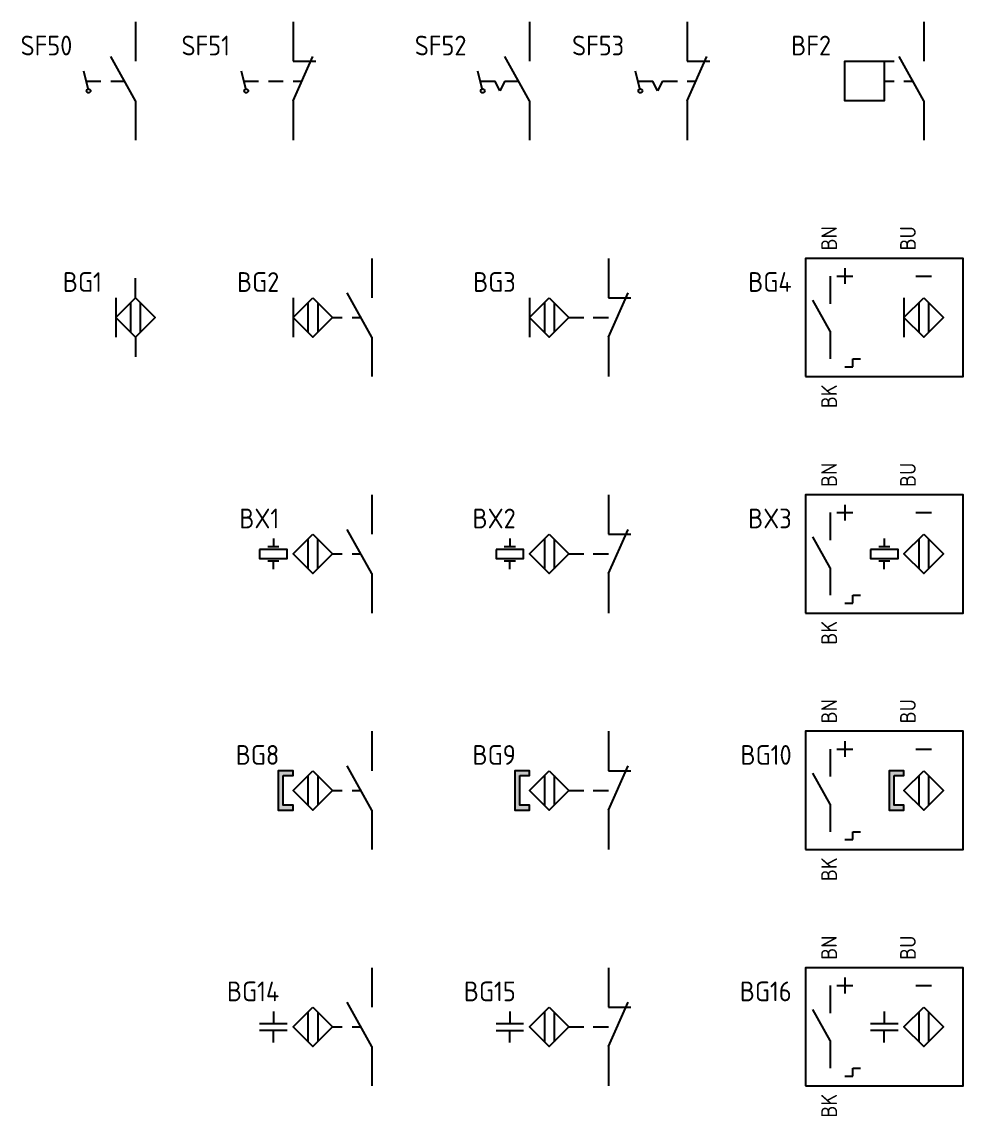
# Model space of a CAD drawing. Header units: millimetres. Extents: x 1746 to 2533, y 1027 to 2108.
# Drawn here: x 1755.6 to 1875, y 1148.7 to 1287.5 of the extents above; entities that cross this region are included whole.
import ezdxf
from ezdxf.enums import TextEntityAlignment as Align

# ---------------------------------------------------------------- set-up
doc = ezdxf.new("R2010")
doc.units = ezdxf.units.MM
for name, color, linetype in [('SYMS', 7, 'Continuous'), ('TAGS', 7, 'Continuous'), ('TERMS', 7, 'Continuous')]:
    doc.layers.add(name, color=color, linetype=linetype)
doc.styles.add('WD_IEC', font='isocp2.shx', dxfattribs={"width": 0.9, "height": 4})

# ---------------------------------------------------------------- blocks, each defined once
blk = doc.blocks.new('VPB11LS')
for p, q in [((0, 7.5), (0, 2.5)), ((0, -2.5), (-3.12, 3.12)), ((-6, -1.01), (-6.56, 1.25)), ((-6.25, 0), (-4.38, 0)), ((-3.12, 0), (-1.39, 0)), ((0, -2.5), (0, -7.5))]:
    blk.add_line(p, q)
blk.add_circle((-5.94, -1.25), 0.25)
at = {"style": 'WD_IEC'}
for tag, p in [('INST', (-8, 10.25)), ('LOC', (-8, 6.75)), ('TAG1', (-8, 3.25)), ('DESC1', (-8, -10.35)), ('DESC2', (-8, -13.85)), ('DESC3', (-8, -17.35))]:
    blk.add_attdef(tag, text='', height=2.5, dxfattribs=at).set_placement(p, align=Align.RIGHT)
blk.add_attdef('TERM01', text='', height=2, rotation=90, dxfattribs=at).set_placement((-1, 7.5), align=Align.RIGHT)
at = {"style": 'WD_IEC', "flags": 1}
for tag, p, height in [('X2TERM01', (0, 7.5), 0.32), ('CONTACT', (0.5, 4.5), 1), ('COMMON', (1.75, 3.25), 1), ('X1LINK', (0, 0), 0.32), ('ASSYCODE', (1, -4), 1), ('FAMILY', (1, -5.5), 1), ('CATDESC', (1, -7), 1), ('X8TERM02', (0, -7.5), 0.32)]:
    blk.add_attdef(tag, p, '', height=height, dxfattribs=at)
at = {"style": 'WD_IEC', "flags": 9}
for tag, p in [('MFG', (-8.5, -0.25)), ('CAT', (-8.5, -2.75))]:
    blk.add_attdef(tag, text='', height=1.5, dxfattribs=at).set_placement(p, align=Align.RIGHT)
at = {"style": 'WD_IEC'}
blk.add_attdef('TERM02', (-1, -7.5), '', height=2, rotation=90, dxfattribs=at)
at = {"lineweight": 15, "style": 'WD_IEC'}
for tag, p in [('XREF', (-8, -6.35)), ('WDTAGALT', (-8, -20.5))]:
    blk.add_attdef(tag, text='', height=2.5, dxfattribs=at).set_placement(p, align=Align.RIGHT)
blk = doc.blocks.new('VPB12LS')
for p, q in [((0, 7.5), (0, 2.5)), ((0, -2.5), (2.5, 3.12)), ((0, 2.5), (2.87, 2.5)), ((-6, -1.01), (-6.56, 1.25)), ((-6.25, 0), (-4.38, 0)), ((-3.12, 0), (-1.25, 0)), ((0, 0), (1.11, 0)), ((0, -2.5), (0, -7.5))]:
    blk.add_line(p, q)
blk.add_circle((-5.94, -1.25), 0.25)
at = {"style": 'WD_IEC'}
for tag, p in [('INST', (-8, 10.25)), ('LOC', (-8, 6.75)), ('TAG1', (-8, 3.25)), ('DESC1', (-8, -10.35)), ('DESC2', (-8, -13.85)), ('DESC3', (-8, -17.35))]:
    blk.add_attdef(tag, text='', height=2.5, dxfattribs=at).set_placement(p, align=Align.RIGHT)
blk.add_attdef('TERM01', text='', height=2, rotation=90, dxfattribs=at).set_placement((-1, 7.5), align=Align.RIGHT)
at = {"style": 'WD_IEC', "flags": 1}
for tag, p, height in [('X2TERM01', (0, 7.5), 0.32), ('CONTACT', (0.5, 4.5), 1), ('COMMON', (1.75, 3.25), 1), ('X1LINK', (1.5, 0), 0.32), ('ASSYCODE', (1, -4), 1), ('FAMILY', (1, -5.5), 1), ('CATDESC', (1, -7), 1), ('X8TERM02', (0, -7.5), 0.32)]:
    blk.add_attdef(tag, p, '', height=height, dxfattribs=at)
at = {"style": 'WD_IEC', "flags": 9}
for tag, p in [('MFG', (-8.5, -0.25)), ('CAT', (-8.5, -2.75))]:
    blk.add_attdef(tag, text='', height=1.5, dxfattribs=at).set_placement(p, align=Align.RIGHT)
at = {"style": 'WD_IEC'}
blk.add_attdef('TERM02', (-1, -7.5), '', height=2, rotation=90, dxfattribs=at)
at = {"lineweight": 15, "style": 'WD_IEC'}
for tag, p in [('XREF', (-8, -6.35)), ('WDTAGALT', (-7.75, -20.13))]:
    blk.add_attdef(tag, text='', height=2.5, dxfattribs=at).set_placement(p, align=Align.RIGHT)
blk = doc.blocks.new('VPB11LSL')
for p, q in [((0, 7.5), (0, 2.5)), ((0, -2.5), (-3.12, 3.12)), ((-6, -1.01), (-6.56, 1.25)), ((-6.25, 0), (-4.38, 0)), ((-3.75, -1.25), (-4.38, 0)), ((-3.12, 0), (-3.75, -1.25)), ((-3.12, 0), (-1.39, 0)), ((0, -2.5), (0, -7.5))]:
    blk.add_line(p, q)
blk.add_circle((-5.94, -1.25), 0.25)
at = {"style": 'WD_IEC'}
for tag, p in [('INST', (-8, 10.25)), ('LOC', (-8, 6.75)), ('TAG1', (-8, 3.25)), ('DESC1', (-8, -10.35)), ('DESC2', (-8, -13.85)), ('DESC3', (-8, -17.35))]:
    blk.add_attdef(tag, text='', height=2.5, dxfattribs=at).set_placement(p, align=Align.RIGHT)
blk.add_attdef('TERM01', text='', height=2, rotation=90, dxfattribs=at).set_placement((-1, 7.5), align=Align.RIGHT)
at = {"style": 'WD_IEC', "flags": 1}
for tag, p, height in [('X2TERM01', (0, 7.5), 0.32), ('CONTACT', (0.5, 4.5), 1), ('COMMON', (1.75, 3.25), 1), ('X1LINK', (0, 0), 0.32), ('ASSYCODE', (1, -4), 1), ('FAMILY', (1, -5.5), 1), ('CATDESC', (1, -7), 1), ('X8TERM02', (0, -7.5), 0.32)]:
    blk.add_attdef(tag, p, '', height=height, dxfattribs=at)
at = {"style": 'WD_IEC', "flags": 9}
for tag, p in [('MFG', (-8.5, -0.25)), ('CAT', (-8.5, -2.75))]:
    blk.add_attdef(tag, text='', height=1.5, dxfattribs=at).set_placement(p, align=Align.RIGHT)
at = {"style": 'WD_IEC'}
blk.add_attdef('TERM02', (-1, -7.5), '', height=2, rotation=90, dxfattribs=at)
at = {"lineweight": 15, "style": 'WD_IEC'}
for tag, p in [('XREF', (-8, -6.35)), ('WDTAGALT', (-7.25, -20.63))]:
    blk.add_attdef(tag, text='', height=2.5, dxfattribs=at).set_placement(p, align=Align.RIGHT)
blk = doc.blocks.new('VPB12LSL')
for p, q in [((0, 7.5), (0, 2.5)), ((0, -2.5), (2.5, 3.12)), ((0, 2.5), (2.87, 2.5)), ((-6, -1.01), (-6.56, 1.25)), ((-6.25, 0), (-4.38, 0)), ((-3.75, -1.25), (-4.38, 0)), ((-3.12, 0), (-3.75, -1.25)), ((-3.12, 0), (-1.25, 0)), ((0, 0), (1.11, 0)), ((0, -2.5), (0, -7.5))]:
    blk.add_line(p, q)
blk.add_circle((-5.94, -1.25), 0.25)
at = {"style": 'WD_IEC'}
for tag, p in [('INST', (-8, 10.25)), ('LOC', (-8, 6.75)), ('TAG1', (-8, 3.25)), ('DESC1', (-8, -10.35)), ('DESC2', (-8, -13.85)), ('DESC3', (-8, -17.35))]:
    blk.add_attdef(tag, text='', height=2.5, dxfattribs=at).set_placement(p, align=Align.RIGHT)
blk.add_attdef('TERM01', text='', height=2, rotation=90, dxfattribs=at).set_placement((-1, 7.5), align=Align.RIGHT)
at = {"style": 'WD_IEC', "flags": 1}
for tag, p, height in [('X2TERM01', (0, 7.5), 0.32), ('CONTACT', (0.5, 4.5), 1), ('COMMON', (1.75, 3.25), 1), ('X1LINK', (1.5, 0), 0.32), ('ASSYCODE', (1, -4), 1), ('FAMILY', (1, -5.5), 1), ('CATDESC', (1, -7), 1), ('X8TERM02', (0, -7.5), 0.32)]:
    blk.add_attdef(tag, p, '', height=height, dxfattribs=at)
at = {"style": 'WD_IEC', "flags": 9}
for tag, p in [('MFG', (-8.5, -0.25)), ('CAT', (-8.5, -2.75))]:
    blk.add_attdef(tag, text='', height=1.5, dxfattribs=at).set_placement(p, align=Align.RIGHT)
at = {"style": 'WD_IEC'}
blk.add_attdef('TERM02', (-1, -7.5), '', height=2, rotation=90, dxfattribs=at)
at = {"lineweight": 15, "style": 'WD_IEC'}
for tag, p in [('XREF', (-8, -6.35)), ('WDTAGALT', (-8, -20.5))]:
    blk.add_attdef(tag, text='', height=2.5, dxfattribs=at).set_placement(p, align=Align.RIGHT)
blk = doc.blocks.new('VFS11')
for p, q in [((0, 7.5), (0, 2.5)), ((0, -2.5), (-3.125, 3.125)), ((-5, 2.5), (-3.75, 2.5)), ((-5, 0), (-3.75, 0)), ((-2.5, 0), (-1.389, 0)), ((0, -2.5), (0, -7.5))]:
    blk.add_line(p, q)
blk.add_lwpolyline([(-5, 2.5), (-5, -2.5), (-10, -2.5), (-10, 2.5)], close=True)
at = {"style": 'WD_IEC'}
for tag, p in [('INST', (-11.75, 10.25)), ('LOC', (-11.75, 6.75)), ('TAG1', (-11.75, 3.25)), ('DESC1', (-11.75, -9.85)), ('DESC2', (-11.75, -13.35)), ('DESC3', (-11.75, -16.85))]:
    blk.add_attdef(tag, text='', height=2.5, dxfattribs=at).set_placement(p, align=Align.RIGHT)
blk.add_attdef('TERM01', text='', height=2, rotation=90, dxfattribs=at).set_placement((-1, 7.5), align=Align.RIGHT)
at = {"style": 'WD_IEC', "flags": 1}
for tag, p, height in [('X2TERM01', (0, 7.5), 0.32), ('MFG', (2.75, 6.5), 1.5), ('CAT', (2.75, 4), 1.5), ('X1LINK', (0, 0), 0.32), ('CONTACT', (1, -2.5), 1), ('COMMON', (2.25, -3.75), 1), ('ASSYCODE', (1, -4), 1), ('FAMILY', (1, -5.5), 1), ('CATDESC', (1, -7), 1), ('X8TERM02', (0, -7.5), 0.32)]:
    blk.add_attdef(tag, p, '', height=height, dxfattribs=at)
at = {"style": 'WD_IEC'}
blk.add_attdef('TERM02', (-1, -7.5), '', height=2, rotation=90, dxfattribs=at)
at = {"lineweight": 15, "style": 'WD_IEC'}
for tag, p in [('XREF', (-11.75, -6)), ('WDTAGALT', (-11.5, -20))]:
    blk.add_attdef(tag, text='', height=2.5, dxfattribs=at).set_placement(p, align=Align.RIGHT)
blk = doc.blocks.new('VPX1TS')
for p, q in [((0, 2.5), (0, 5)), ((-2.5, 2.5), (-2.5, -2.5)), ((-0.625, 1.875), (-0.625, -1.875)), ((0.625, 1.875), (0.625, -1.875)), ((0, -2.5), (0, -5))]:
    blk.add_line(p, q)
blk.add_lwpolyline([(0, 2.5), (2.5, 0), (0, -2.5), (-2.5, 0)], close=True)
at = {"style": 'WD_IEC'}
for tag, p in [('INST', (-4.25, 10.25)), ('LOC', (-4.25, 6.75)), ('TAG1', (-4.25, 3.25)), ('DESC1', (-4.25, -9.85)), ('DESC2', (-4.25, -13.35)), ('DESC3', (-4.25, -16.85))]:
    blk.add_attdef(tag, text='', height=2.5, dxfattribs=at).set_placement(p, align=Align.RIGHT)
at = {"style": 'WD_IEC', "flags": 1}
for tag, p, height in [('MFG', (2.75, 6.5), 1.5), ('X2TERM01', (0, 5), 0.32), ('CAT', (2.75, 4), 1.5), ('X1LINK', (2.5, 0), 0.32), ('CONTACT', (1, -2.5), 1), ('COMMON', (2.25, -3.75), 1), ('ASSYCODE', (1, -4), 1), ('X8TERM02', (0, -5), 0.32), ('FAMILY', (1, -5.5), 1), ('CATDESC', (1, -7), 1)]:
    blk.add_attdef(tag, p, '', height=height, dxfattribs=at)
at = {"style": 'WD_IEC'}
blk.add_attdef('TERM01', text='', height=2, rotation=90, dxfattribs=at).set_placement((-1, 5), align=Align.RIGHT)
blk.add_attdef('TERM02', (-1, -5), '', height=2, rotation=90, dxfattribs=at)
at = {"lineweight": 15, "style": 'WD_IEC'}
for tag, p in [('XREF', (-4.25, -6)), ('WDTAGALT', (-4, -20))]:
    blk.add_attdef(tag, text='', height=2.5, dxfattribs=at).set_placement(p, align=Align.RIGHT)
blk = doc.blocks.new('VPX11TS')
for p, q in [((0, 7.5), (0, 2.5)), ((0, -2.5), (-3.125, 3.125)), ((-10, 2.5), (-10, -2.5)), ((-8.125, 1.875), (-8.125, -1.875)), ((-6.875, 1.875), (-6.875, -1.875)), ((-5, 0), (-3.75, 0)), ((-2.5, 0), (-1.389, 0)), ((0, -2.5), (0, -7.5))]:
    blk.add_line(p, q)
blk.add_lwpolyline([(-7.5, 2.5), (-5, 0), (-7.5, -2.5), (-10, 0)], close=True)
at = {"style": 'WD_IEC'}
for tag, p in [('INST', (-11.75, 10.25)), ('LOC', (-11.75, 6.75)), ('TAG1', (-11.75, 3.25)), ('DESC1', (-11.75, -9.85)), ('DESC2', (-11.75, -13.35)), ('DESC3', (-11.75, -16.85))]:
    blk.add_attdef(tag, text='', height=2.5, dxfattribs=at).set_placement(p, align=Align.RIGHT)
blk.add_attdef('TERM01', text='', height=2, rotation=90, dxfattribs=at).set_placement((-1, 7.5), align=Align.RIGHT)
at = {"style": 'WD_IEC', "flags": 1}
for tag, p, height in [('X2TERM01', (0, 7.5), 0.32), ('MFG', (2.75, 6.5), 1.5), ('CAT', (2.75, 4), 1.5), ('X1LINK', (0, 0), 0.32), ('CONTACT', (1, -2.5), 1), ('COMMON', (2.25, -3.75), 1), ('ASSYCODE', (1, -4), 1), ('FAMILY', (1, -5.5), 1), ('CATDESC', (1, -7), 1), ('X8TERM02', (0, -7.5), 0.32)]:
    blk.add_attdef(tag, p, '', height=height, dxfattribs=at)
at = {"style": 'WD_IEC'}
blk.add_attdef('TERM02', (-1, -7.5), '', height=2, rotation=90, dxfattribs=at)
at = {"lineweight": 15, "style": 'WD_IEC'}
for tag, p in [('XREF', (-11.75, -6)), ('WDTAGALT', (-11.5, -20))]:
    blk.add_attdef(tag, text='', height=2.5, dxfattribs=at).set_placement(p, align=Align.RIGHT)
blk = doc.blocks.new('VPX12TS')
for p, q in [((0, 7.5), (0, 2.5)), ((0, -2.5), (2.5, 3.12)), ((-10, 2.5), (-10, -2.5)), ((-8.12, 1.87), (-8.12, -1.88)), ((-6.88, 1.87), (-6.88, -1.88)), ((0, 2.5), (2.87, 2.5)), ((-5, 0), (-3.12, 0)), ((-1.94, 0), (0, 0)), ((0, -2.5), (0, -7.5))]:
    blk.add_line(p, q)
blk.add_lwpolyline([(-7.5, 2.5), (-5, 0), (-7.5, -2.5), (-10, 0)], close=True)
at = {"style": 'WD_IEC'}
for tag, p in [('INST', (-11.75, 10.25)), ('LOC', (-11.75, 6.75)), ('TAG1', (-11.75, 3.25)), ('DESC1', (-11.75, -9.85)), ('DESC2', (-11.75, -13.35)), ('DESC3', (-11.75, -16.85))]:
    blk.add_attdef(tag, text='', height=2.5, dxfattribs=at).set_placement(p, align=Align.RIGHT)
blk.add_attdef('TERM01', text='', height=2, rotation=90, dxfattribs=at).set_placement((-1, 7.5), align=Align.RIGHT)
at = {"style": 'WD_IEC', "flags": 1}
for tag, p, height in [('X2TERM01', (0, 7.5), 0.32), ('MFG', (2.75, 6.5), 1.5), ('CAT', (2.75, 4), 1.5), ('X1LINK', (1.74, 0), 0.32), ('CONTACT', (1, -2.5), 1), ('COMMON', (2.25, -3.75), 1), ('ASSYCODE', (1, -4), 1), ('FAMILY', (1, -5.5), 1), ('CATDESC', (1, -7), 1), ('X8TERM02', (0, -7.5), 0.32)]:
    blk.add_attdef(tag, p, '', height=height, dxfattribs=at)
at = {"style": 'WD_IEC'}
blk.add_attdef('TERM02', (-1, -7.5), '', height=2, rotation=90, dxfattribs=at)
at = {"lineweight": 15, "style": 'WD_IEC'}
for tag, p in [('XREF', (-11.75, -6)), ('WDTAGALT', (-12, -20.12))]:
    blk.add_attdef(tag, text='', height=2.5, dxfattribs=at).set_placement(p, align=Align.RIGHT)
blk = doc.blocks.new('VPX11TS3')
for p, q in [((0, 6.25), (0, 4.25)), ((-1.875, 5.25), (-1.875, 1.75)), ((-1, 5.25), (1, 5.25)), ((9, 5.25), (11, 5.25)), ((-1.875, -1.75), (-4.062, 2.188)), ((7.5, 2.5), (7.5, -2.5)), ((9.375, 1.875), (9.375, -1.875)), ((10.625, 1.875), (10.625, -1.875)), ((-1.875, -1.75), (-1.875, -5.25)), ((1, -6.25), (1, -5.25)), ((1, -5.25), (2, -5.25)), ((0, -6.25), (1, -6.25))]:
    blk.add_line(p, q)
for points in [[(-5, -7.5), (15, -7.5), (15, 7.5), (-5, 7.5)], [(10, 2.5), (12.5, 0), (10, -2.5), (7.5, 0)]]:
    blk.add_lwpolyline(points, close=True)
at = {"style": 'WD_IEC'}
for tag, p in [('TERM02', (-1, 8.5)), ('TERM03', (9, 8.5))]:
    blk.add_attdef(tag, p, '', height=2, rotation=90, dxfattribs=at)
for tag, p in [('INST', (-6.75, 10.25)), ('LOC', (-6.75, 6.75)), ('TAG1', (-6.75, 3.25)), ('DESC1', (-6.75, -5.2)), ('DESC2', (-6.75, -8.7)), ('DESC3', (-6.75, -12.2))]:
    blk.add_attdef(tag, text='', height=2.5, dxfattribs=at).set_placement(p, align=Align.RIGHT)
at = {"style": 'WD_IEC', "flags": 1}
for tag, p, height in [('X2TERM02', (0, 7.5), 0.32), ('X2TERM03', (10, 7.5), 0.32), ('MFG', (17.75, 6.5), 1.5), ('CAT', (17.75, 4), 1.5), ('ASSYCODE', (16, -4), 1), ('FAMILY', (16, -5.5), 1), ('CATDESC', (16, -7), 1), ('X8TERM01', (0, -7.5), 0.32)]:
    blk.add_attdef(tag, p, '', height=height, dxfattribs=at)
at = {"lineweight": 15, "style": 'WD_IEC'}
for tag, p in [('XREF', (-6.75, -1.35)), ('WDTAGALT', (-6.5, -15))]:
    blk.add_attdef(tag, text='', height=2.5, dxfattribs=at).set_placement(p, align=Align.RIGHT)
at = {"style": 'WD_IEC'}
blk.add_attdef('TERM01', text='', height=2, rotation=90, dxfattribs=at).set_placement((-1, -8.5), align=Align.RIGHT)
blk = doc.blocks.new('VPX11U')
for p, q in [((0, 7.5), (0, 2.5)), ((0, -2.5), (-3.12, 3.12)), ((-12.5, 1.95), (-12.5, 0.88)), ((-8.12, 1.87), (-8.12, -1.88)), ((-6.88, 1.87), (-6.88, -1.88)), ((-5, 0), (-3.75, 0)), ((-2.5, 0), (-1.39, 0)), ((-12.5, -1.95), (-12.5, -0.88)), ((0, -2.5), (0, -7.5))]:
    blk.add_line(p, q)
for points in [[(-7.5, 2.5), (-5, 0), (-7.5, -2.5), (-10, 0)], [(-14.25, 0.58), (-14.25, -0.57), (-10.75, -0.57), (-10.75, 0.58)]]:
    blk.add_lwpolyline(points, close=True)
for points in [[(-11.8, 0.88), (-13.2, 0.88)], [(-13.2, -0.88), (-11.8, -0.88)]]:
    blk.add_lwpolyline(points)
at = {"style": 'WD_IEC'}
for tag, p in [('INST', (-11.75, 10.25)), ('LOC', (-11.75, 6.75)), ('TAG1', (-11.75, 3.25)), ('DESC1', (-11.75, -9.85)), ('DESC2', (-11.75, -13.35)), ('DESC3', (-11.75, -16.85))]:
    blk.add_attdef(tag, text='', height=2.5, dxfattribs=at).set_placement(p, align=Align.RIGHT)
blk.add_attdef('TERM01', text='', height=2, rotation=90, dxfattribs=at).set_placement((-1, 7.5), align=Align.RIGHT)
at = {"style": 'WD_IEC', "flags": 1}
for tag, p, height in [('X2TERM01', (0, 7.5), 0.32), ('MFG', (2.75, 6.5), 1.5), ('CAT', (2.75, 4), 1.5), ('X1LINK', (0, 0), 0.32), ('CONTACT', (1, -2.5), 1), ('COMMON', (2.25, -3.75), 1), ('ASSYCODE', (1, -4), 1), ('FAMILY', (1, -5.5), 1), ('CATDESC', (1, -7), 1), ('X8TERM02', (0, -7.5), 0.32)]:
    blk.add_attdef(tag, p, '', height=height, dxfattribs=at)
at = {"style": 'WD_IEC'}
blk.add_attdef('TERM02', (-1, -7.5), '', height=2, rotation=90, dxfattribs=at)
at = {"lineweight": 15, "style": 'WD_IEC'}
for tag, p in [('XREF', (-11.75, -6)), ('WDTAGALT', (-12, -20))]:
    blk.add_attdef(tag, text='', height=2.5, dxfattribs=at).set_placement(p, align=Align.RIGHT)
blk = doc.blocks.new('VPX12U')
for p, q in [((0, 7.5), (0, 2.5)), ((0, -2.5), (2.5, 3.12)), ((-12.5, 1.95), (-12.5, 0.88)), ((-8.12, 1.87), (-8.12, -1.88)), ((-6.88, 1.87), (-6.88, -1.88)), ((0, 2.5), (2.87, 2.5)), ((-5, 0), (-3.12, 0)), ((-1.94, 0), (0, 0)), ((-12.5, -1.95), (-12.5, -0.88)), ((0, -2.5), (0, -7.5))]:
    blk.add_line(p, q)
for points in [[(-7.5, 2.5), (-5, 0), (-7.5, -2.5), (-10, 0)], [(-14.25, 0.58), (-14.25, -0.57), (-10.75, -0.57), (-10.75, 0.58)]]:
    blk.add_lwpolyline(points, close=True)
for points in [[(-11.8, 0.88), (-13.2, 0.88)], [(-13.2, -0.88), (-11.8, -0.88)]]:
    blk.add_lwpolyline(points)
at = {"style": 'WD_IEC'}
for tag, p in [('INST', (-11.75, 9.75)), ('LOC', (-11.75, 6.75)), ('TAG1', (-11.75, 3.25)), ('DESC1', (-11.75, -9)), ('DESC2', (-11.75, -12)), ('DESC3', (-11.75, -15))]:
    blk.add_attdef(tag, text='', height=2.5, dxfattribs=at).set_placement(p, align=Align.RIGHT)
blk.add_attdef('TERM01', text='', height=2, rotation=90, dxfattribs=at).set_placement((-1, 7.5), align=Align.RIGHT)
at = {"style": 'WD_IEC', "flags": 1}
for tag, p, height in [('X2TERM01', (0, 7.5), 0.32), ('MFG', (2.75, 6.5), 1.5), ('CAT', (2.75, 4), 1.5), ('X1LINK', (1.74, 0), 0.32), ('CONTACT', (1, -2.5), 1), ('COMMON', (2.25, -3.75), 1), ('ASSYCODE', (1, -4), 1), ('FAMILY', (1, -5.5), 1), ('CATDESC', (1, -7), 1), ('X8TERM02', (0, -7.5), 0.32)]:
    blk.add_attdef(tag, p, '', height=height, dxfattribs=at)
at = {"style": 'WD_IEC'}
blk.add_attdef('TERM02', (-1, -7.5), '', height=2, rotation=90, dxfattribs=at)
at = {"lineweight": 15, "style": 'WD_IEC'}
for tag, p in [('XREF', (-11.75, -6)), ('WDTAGALT', (-11.75, -18))]:
    blk.add_attdef(tag, text='', height=2.5, dxfattribs=at).set_placement(p, align=Align.RIGHT)
blk = doc.blocks.new('VPX11U3')
for p, q in [((0, 6.25), (0, 4.25)), ((-1.88, 5.25), (-1.88, 1.75)), ((-1, 5.25), (1, 5.25)), ((9, 5.25), (11, 5.25)), ((-1.88, -1.75), (-4.06, 2.19)), ((5, 1.95), (5, 0.88)), ((9.38, 1.87), (9.38, -1.88)), ((10.62, 1.87), (10.62, -1.88)), ((5, -1.95), (5, -0.88)), ((-1.88, -1.75), (-1.88, -5.25)), ((1, -6.25), (1, -5.25)), ((1, -5.25), (2, -5.25)), ((0, -6.25), (1, -6.25))]:
    blk.add_line(p, q)
for points in [[(-5, -7.5), (15, -7.5), (15, 7.5), (-5, 7.5)], [(10, 2.5), (12.5, 0), (10, -2.5), (7.5, 0)], [(3.25, 0.58), (3.25, -0.57), (6.75, -0.57), (6.75, 0.58)]]:
    blk.add_lwpolyline(points, close=True)
for points in [[(5.7, 0.88), (4.3, 0.88)], [(4.3, -0.88), (5.7, -0.88)]]:
    blk.add_lwpolyline(points)
at = {"style": 'WD_IEC'}
for tag, p in [('TERM02', (-1, 8.5)), ('TERM03', (9, 8.5))]:
    blk.add_attdef(tag, p, '', height=2, rotation=90, dxfattribs=at)
for tag, p in [('INST', (-6.75, 10.25)), ('LOC', (-6.75, 6.75)), ('TAG1', (-6.75, 3.25)), ('DESC1', (-6.75, -5.2)), ('DESC2', (-6.75, -8.7)), ('DESC3', (-6.75, -12.2))]:
    blk.add_attdef(tag, text='', height=2.5, dxfattribs=at).set_placement(p, align=Align.RIGHT)
at = {"style": 'WD_IEC', "flags": 1}
for tag, p, height in [('X2TERM02', (0, 7.5), 0.32), ('X2TERM03', (10, 7.5), 0.32), ('MFG', (17.75, 6.5), 1.5), ('CAT', (17.75, 4), 1.5), ('ASSYCODE', (16, -4), 1), ('FAMILY', (16, -5.5), 1), ('CATDESC', (16, -7), 1), ('X8TERM01', (0, -7.5), 0.32)]:
    blk.add_attdef(tag, p, '', height=height, dxfattribs=at)
at = {"lineweight": 15, "style": 'WD_IEC'}
for tag, p in [('XREF', (-6.75, -1.35)), ('WDTAGALT', (-7, -15.5))]:
    blk.add_attdef(tag, text='', height=2.5, dxfattribs=at).set_placement(p, align=Align.RIGHT)
at = {"style": 'WD_IEC'}
blk.add_attdef('TERM01', text='', height=2, rotation=90, dxfattribs=at).set_placement((-1, -8.5), align=Align.RIGHT)
blk = doc.blocks.new('VPX11M')
for p, q in [((0, 7.5), (0, 2.5)), ((0, -2.5), (-3.125, 3.125)), ((-8.125, 1.875), (-8.125, -1.875)), ((-6.875, 1.875), (-6.875, -1.875)), ((-5, 0), (-3.75, 0)), ((-2.5, 0), (-1.389, 0)), ((0, -2.5), (0, -7.5))]:
    blk.add_line(p, q)
for points in [[(-11.25, 1.875), (-10, 1.875), (-10, 2.5), (-11.875, 2.5), (-11.875, -2.5), (-10, -2.5), (-10, -1.875), (-11.25, -1.875)], [(-7.5, 2.5), (-5, 0), (-7.5, -2.5), (-10, 0)]]:
    blk.add_lwpolyline(points, close=True)
for points in [[(-11.875, 2.5), (-11.875, 1.875), (-10, 2.5), (-10, 1.875)], [(-11.875, 1.875), (-11.875, -1.875), (-11.25, 1.875), (-11.25, -1.875)], [(-11.875, -1.875), (-11.875, -2.5), (-10, -1.875), (-10, -2.5)]]:
    blk.add_solid(points)
at = {"style": 'WD_IEC'}
for tag, p in [('INST', (-11.75, 10.25)), ('LOC', (-11.75, 6.75)), ('TAG1', (-11.75, 3.25)), ('DESC1', (-11.75, -9.85)), ('DESC2', (-11.75, -13.35)), ('DESC3', (-11.75, -16.85))]:
    blk.add_attdef(tag, text='', height=2.5, dxfattribs=at).set_placement(p, align=Align.RIGHT)
blk.add_attdef('TERM01', text='', height=2, rotation=90, dxfattribs=at).set_placement((-1, 7.5), align=Align.RIGHT)
at = {"style": 'WD_IEC', "flags": 1}
for tag, p, height in [('X2TERM01', (0, 7.5), 0.32), ('MFG', (2.75, 6.5), 1.5), ('CAT', (2.75, 4), 1.5), ('X1LINK', (0, 0), 0.32), ('CONTACT', (1, -2.5), 1), ('COMMON', (2.25, -3.75), 1), ('ASSYCODE', (1, -4), 1), ('FAMILY', (1, -5.5), 1), ('CATDESC', (1, -7), 1), ('X8TERM02', (0, -7.5), 0.32)]:
    blk.add_attdef(tag, p, '', height=height, dxfattribs=at)
at = {"style": 'WD_IEC'}
blk.add_attdef('TERM02', (-1, -7.5), '', height=2, rotation=90, dxfattribs=at)
at = {"lineweight": 15, "style": 'WD_IEC'}
for tag, p in [('XREF', (-11.75, -6)), ('WDTAGALT', (-11.5, -20))]:
    blk.add_attdef(tag, text='', height=2.5, dxfattribs=at).set_placement(p, align=Align.RIGHT)
blk = doc.blocks.new('VPX12M')
for p, q in [((0, 7.5), (0, 2.5)), ((0, -2.5), (2.5, 3.12)), ((-8.12, 1.87), (-8.12, -1.88)), ((-6.88, 1.87), (-6.88, -1.88)), ((0, 2.5), (2.87, 2.5)), ((-5, 0), (-3.12, 0)), ((-1.94, 0), (0, 0)), ((0, -2.5), (0, -7.5))]:
    blk.add_line(p, q)
for points in [[(-11.25, 1.87), (-10, 1.87), (-10, 2.5), (-11.88, 2.5), (-11.88, -2.5), (-10, -2.5), (-10, -1.88), (-11.25, -1.88)], [(-7.5, 2.5), (-5, 0), (-7.5, -2.5), (-10, 0)]]:
    blk.add_lwpolyline(points, close=True)
for points in [[(-11.88, 2.5), (-11.88, 1.87), (-10, 2.5), (-10, 1.87)], [(-11.88, 1.87), (-11.88, -1.88), (-11.25, 1.87), (-11.25, -1.88)], [(-11.88, -1.88), (-11.88, -2.5), (-10, -1.88), (-10, -2.5)]]:
    blk.add_solid(points)
at = {"style": 'WD_IEC'}
for tag, p in [('INST', (-11.75, 10.25)), ('LOC', (-11.75, 6.75)), ('TAG1', (-11.75, 3.25)), ('DESC1', (-11.75, -9.85)), ('DESC2', (-11.75, -13.35)), ('DESC3', (-11.75, -16.85))]:
    blk.add_attdef(tag, text='', height=2.5, dxfattribs=at).set_placement(p, align=Align.RIGHT)
blk.add_attdef('TERM01', text='', height=2, rotation=90, dxfattribs=at).set_placement((-1, 7.5), align=Align.RIGHT)
at = {"style": 'WD_IEC', "flags": 1}
for tag, p, height in [('X2TERM01', (0, 7.5), 0.32), ('MFG', (2.75, 6.5), 1.5), ('CAT', (2.75, 4), 1.5), ('X1LINK', (1.74, 0), 0.32), ('CONTACT', (1, -2.5), 1), ('COMMON', (2.25, -3.75), 1), ('ASSYCODE', (1, -4), 1), ('FAMILY', (1, -5.5), 1), ('CATDESC', (1, -7), 1), ('X8TERM02', (0, -7.5), 0.32)]:
    blk.add_attdef(tag, p, '', height=height, dxfattribs=at)
at = {"style": 'WD_IEC'}
blk.add_attdef('TERM02', (-1, -7.5), '', height=2, rotation=90, dxfattribs=at)
at = {"lineweight": 15, "style": 'WD_IEC'}
for tag, p in [('XREF', (-11.75, -6)), ('WDTAGALT', (-12.5, -20.12))]:
    blk.add_attdef(tag, text='', height=2.5, dxfattribs=at).set_placement(p, align=Align.RIGHT)
blk = doc.blocks.new('VPX11M3')
for p, q in [((0, 6.25), (0, 4.25)), ((-1.875, 5.25), (-1.875, 1.75)), ((-1, 5.25), (1, 5.25)), ((9, 5.25), (11, 5.25)), ((-1.875, -1.75), (-4.0625, 2.1875)), ((9.375, 1.875), (9.375, -1.875)), ((10.625, 1.875), (10.625, -1.875)), ((-1.875, -1.75), (-1.875, -5.25)), ((1, -6.25), (1, -5.25)), ((1, -5.25), (2, -5.25)), ((0, -6.25), (1, -6.25))]:
    blk.add_line(p, q)
for points in [[(-5, -7.5), (15, -7.5), (15, 7.5), (-5, 7.5)], [(6.25, 1.875), (7.5, 1.875), (7.5, 2.5), (5.625, 2.5), (5.625, -2.5), (7.5, -2.5), (7.5, -1.875), (6.25, -1.875)], [(10, 2.5), (12.5, 0), (10, -2.5), (7.5, 0)]]:
    blk.add_lwpolyline(points, close=True)
for points in [[(5.625, 2.5), (5.625, 1.875), (7.5, 2.5), (7.5, 1.875)], [(5.625, 1.875), (5.625, -1.875), (6.25, 1.875), (6.25, -1.875)], [(5.625, -1.875), (5.625, -2.5), (7.5, -1.875), (7.5, -2.5)]]:
    blk.add_solid(points)
at = {"style": 'WD_IEC'}
for tag, p in [('TERM02', (-1, 8.5)), ('TERM03', (9, 8.5))]:
    blk.add_attdef(tag, p, '', height=2, rotation=90, dxfattribs=at)
for tag, p in [('INST', (-6.75, 10.25)), ('LOC', (-6.75, 6.75)), ('TAG1', (-6.75, 3.25)), ('DESC1', (-6.75, -5.2)), ('DESC2', (-6.75, -8.7)), ('DESC3', (-6.75, -12.2))]:
    blk.add_attdef(tag, text='', height=2.5, dxfattribs=at).set_placement(p, align=Align.RIGHT)
at = {"style": 'WD_IEC', "flags": 1}
for tag, p, height in [('X2TERM02', (0, 7.5), 0.32), ('X2TERM03', (10, 7.5), 0.32), ('MFG', (17.75, 6.5), 1.5), ('CAT', (17.75, 4), 1.5), ('ASSYCODE', (16, -4), 1), ('FAMILY', (16, -5.5), 1), ('CATDESC', (16, -7), 1), ('X8TERM01', (0, -7.5), 0.32)]:
    blk.add_attdef(tag, p, '', height=height, dxfattribs=at)
at = {"lineweight": 15, "style": 'WD_IEC'}
for tag, p in [('XREF', (-6.75, -1.35)), ('WDTAGALT', (-6.75, -15.125))]:
    blk.add_attdef(tag, text='', height=2.5, dxfattribs=at).set_placement(p, align=Align.RIGHT)
at = {"style": 'WD_IEC'}
blk.add_attdef('TERM01', text='', height=2, rotation=90, dxfattribs=at).set_placement((-1, -8.5), align=Align.RIGHT)
blk = doc.blocks.new('VPX11C')
for p, q in [((0, 7.5), (0, 2.5)), ((0, -2.5), (-3.125, 3.125)), ((-12.5, 1.96875), (-12.5, 0.4375)), ((-8.125, 1.875), (-8.125, -1.875)), ((-6.875, 1.875), (-6.875, -1.875)), ((-14.25, 0.4375), (-10.75, 0.4375)), ((-5, 0), (-3.75, 0)), ((-2.5, 0), (-1.38889, 0)), ((-14.25, -0.4375), (-10.75, -0.4375)), ((-12.5, -1.96875), (-12.5, -0.4375)), ((0, -2.5), (0, -7.5))]:
    blk.add_line(p, q)
blk.add_lwpolyline([(-7.5, 2.5), (-5, 0), (-7.5, -2.5), (-10, 0)], close=True)
at = {"style": 'WD_IEC'}
for tag, p in [('INST', (-11.75, 10.25)), ('LOC', (-11.75, 6.75)), ('TAG1', (-11.75, 3.25)), ('DESC1', (-11.75, -9.85)), ('DESC2', (-11.75, -13.35)), ('DESC3', (-11.75, -16.85))]:
    blk.add_attdef(tag, text='', height=2.5, dxfattribs=at).set_placement(p, align=Align.RIGHT)
blk.add_attdef('TERM01', text='', height=2, rotation=90, dxfattribs=at).set_placement((-1, 7.5), align=Align.RIGHT)
at = {"style": 'WD_IEC', "flags": 1}
for tag, p, height in [('X2TERM01', (0, 7.5), 0.32), ('MFG', (2.75, 6.5), 1.5), ('CAT', (2.75, 4), 1.5), ('X1LINK', (0, 0), 0.32), ('CONTACT', (1, -2.5), 1), ('COMMON', (2.25, -3.75), 1), ('ASSYCODE', (1, -4), 1), ('FAMILY', (1, -5.5), 1), ('CATDESC', (1, -7), 1), ('X8TERM02', (0, -7.5), 0.32)]:
    blk.add_attdef(tag, p, '', height=height, dxfattribs=at)
at = {"style": 'WD_IEC'}
blk.add_attdef('TERM02', (-1, -7.5), '', height=2, rotation=90, dxfattribs=at)
at = {"lineweight": 15, "style": 'WD_IEC'}
for tag, p in [('XREF', (-11.75, -6)), ('WDTAGALT', (-12, -20))]:
    blk.add_attdef(tag, text='', height=2.5, dxfattribs=at).set_placement(p, align=Align.RIGHT)
blk = doc.blocks.new('VPX12C')
for p, q in [((0, 7.5), (0, 2.5)), ((0, -2.5), (2.5, 3.12)), ((-12.5, 1.97), (-12.5, 0.44)), ((-8.12, 1.87), (-8.12, -1.88)), ((-6.88, 1.87), (-6.88, -1.88)), ((0, 2.5), (2.87, 2.5)), ((-14.25, 0.44), (-10.75, 0.44)), ((-5, 0), (-3.12, 0)), ((-1.94, 0), (0, 0)), ((-14.25, -0.44), (-10.75, -0.44)), ((-12.5, -1.97), (-12.5, -0.44)), ((0, -2.5), (0, -7.5))]:
    blk.add_line(p, q)
blk.add_lwpolyline([(-7.5, 2.5), (-5, 0), (-7.5, -2.5), (-10, 0)], close=True)
at = {"style": 'WD_IEC'}
for tag, p in [('INST', (-11.75, 10.25)), ('LOC', (-11.75, 6.75)), ('TAG1', (-11.75, 3.25)), ('DESC1', (-11.75, -9.85)), ('DESC2', (-11.75, -13.35)), ('DESC3', (-11.75, -16.85))]:
    blk.add_attdef(tag, text='', height=2.5, dxfattribs=at).set_placement(p, align=Align.RIGHT)
blk.add_attdef('TERM01', text='', height=2, rotation=90, dxfattribs=at).set_placement((-1, 7.5), align=Align.RIGHT)
at = {"style": 'WD_IEC', "flags": 1}
for tag, p, height in [('X2TERM01', (0, 7.5), 0.32), ('MFG', (2.75, 6.5), 1.5), ('CAT', (2.75, 4), 1.5), ('X1LINK', (1.74, 0), 0.32), ('CONTACT', (1, -2.5), 1), ('COMMON', (2.25, -3.75), 1), ('ASSYCODE', (1, -4), 1), ('FAMILY', (1, -5.5), 1), ('CATDESC', (1, -7), 1), ('X8TERM02', (0, -7.5), 0.32)]:
    blk.add_attdef(tag, p, '', height=height, dxfattribs=at)
at = {"style": 'WD_IEC'}
blk.add_attdef('TERM02', (-1, -7.5), '', height=2, rotation=90, dxfattribs=at)
at = {"lineweight": 15, "style": 'WD_IEC'}
for tag, p in [('XREF', (-11.75, -6)), ('WDTAGALT', (-12, -20))]:
    blk.add_attdef(tag, text='', height=2.5, dxfattribs=at).set_placement(p, align=Align.RIGHT)
blk = doc.blocks.new('VPX11C3')
for p, q in [((0, 6.25), (0, 4.25)), ((-1.875, 5.25), (-1.875, 1.75)), ((-1, 5.25), (1, 5.25)), ((9, 5.25), (11, 5.25)), ((-1.875, -1.75), (-4.0625, 2.1875)), ((5, 1.96875), (5, 0.4375)), ((9.375, 1.875), (9.375, -1.875)), ((10.625, 1.875), (10.625, -1.875)), ((3.25, 0.4375), (6.75, 0.4375)), ((3.25, -0.4375), (6.75, -0.4375)), ((5, -1.96875), (5, -0.4375)), ((-1.875, -1.75), (-1.875, -5.25)), ((1, -6.25), (1, -5.25)), ((1, -5.25), (2, -5.25)), ((0, -6.25), (1, -6.25))]:
    blk.add_line(p, q)
for points in [[(-5, -7.5), (15, -7.5), (15, 7.5), (-5, 7.5)], [(10, 2.5), (12.5, 0), (10, -2.5), (7.5, 0)]]:
    blk.add_lwpolyline(points, close=True)
at = {"style": 'WD_IEC'}
for tag, p in [('TERM02', (-1, 8.5)), ('TERM03', (9, 8.5))]:
    blk.add_attdef(tag, p, '', height=2, rotation=90, dxfattribs=at)
for tag, p in [('INST', (-6.75, 10.25)), ('LOC', (-6.75, 6.75)), ('TAG1', (-6.75, 3.25)), ('DESC1', (-6.75, -5.2)), ('DESC2', (-6.75, -8.7)), ('DESC3', (-6.75, -12.2))]:
    blk.add_attdef(tag, text='', height=2.5, dxfattribs=at).set_placement(p, align=Align.RIGHT)
at = {"style": 'WD_IEC', "flags": 1}
for tag, p, height in [('X2TERM02', (0, 7.5), 0.32), ('X2TERM03', (10, 7.5), 0.32), ('MFG', (17.75, 6.5), 1.5), ('CAT', (17.75, 4), 1.5), ('ASSYCODE', (16, -4), 1), ('FAMILY', (16, -5.5), 1), ('CATDESC', (16, -7), 1), ('X8TERM01', (0, -7.5), 0.32)]:
    blk.add_attdef(tag, p, '', height=height, dxfattribs=at)
at = {"lineweight": 15, "style": 'WD_IEC'}
for tag, p in [('XREF', (-6.75, -1.35)), ('WDTAGALT', (-6.75, -15.125))]:
    blk.add_attdef(tag, text='', height=2.5, dxfattribs=at).set_placement(p, align=Align.RIGHT)
at = {"style": 'WD_IEC'}
blk.add_attdef('TERM01', text='', height=2, rotation=90, dxfattribs=at).set_placement((-1, -8.5), align=Align.RIGHT)

msp = doc.modelspace()

# ---------------------------------------------------------------- block references
at = {"layer": 'SYMS'}
ref = msp.add_blockref('VPB11LS', (1770, 1280), dxfattribs=at)
ref.add_attrib('TAG1', 'SF50', dxfattribs={"layer": 'TAGS', "height": 2.5, "style": 'WD_IEC'}).set_placement((1762, 1283.25), align=Align.RIGHT)
ref = msp.add_blockref('VPB12LS', (1790, 1280), dxfattribs=at)
ref.add_attrib('TAG1', 'SF51', dxfattribs={"layer": 'TAGS', "height": 2.5, "style": 'WD_IEC'}).set_placement((1782, 1283.25), align=Align.RIGHT)
ref = msp.add_blockref('VPB11LSL', (1820, 1280), dxfattribs=at)
ref.add_attrib('TAG1', 'SF52', dxfattribs={"layer": 'TAGS', "height": 2.5, "style": 'WD_IEC'}).set_placement((1812, 1283.25), align=Align.RIGHT)
ref = msp.add_blockref('VPB12LSL', (1840, 1280), dxfattribs=at)
ref.add_attrib('TAG1', 'SF53', dxfattribs={"layer": 'TAGS', "height": 2.5, "style": 'WD_IEC'}).set_placement((1832, 1283.25), align=Align.RIGHT)
ref = msp.add_blockref('VFS11', (1870, 1280), dxfattribs=at)
ref.add_attrib('TAG1', 'BF2', dxfattribs={"layer": 'TAGS', "height": 2.5, "style": 'WD_IEC'}).set_placement((1858.25, 1283.25), align=Align.RIGHT)
ref = msp.add_blockref('VPX11TS3', (1860, 1250), dxfattribs=at)
ref.add_attrib('TERM03', 'BU', (1869, 1258.5), dxfattribs={"layer": 'TERMS', "height": 2, "rotation": 90, "style": 'WD_IEC'})
ref.add_attrib('TERM02', 'BN', (1859, 1258.5), dxfattribs={"layer": 'TERMS', "height": 2, "rotation": 90, "style": 'WD_IEC'})
ref.add_attrib('TERM01', 'BK', dxfattribs={"layer": 'TERMS', "height": 2, "rotation": 90, "style": 'WD_IEC'}).set_placement((1859, 1241.5), align=Align.RIGHT)
ref.add_attrib('TAG1', 'BG4', dxfattribs={"layer": 'TAGS', "height": 2.5, "style": 'WD_IEC'}).set_placement((1853.25, 1253.25), align=Align.RIGHT)
ref = msp.add_blockref('VPX11TS', (1800, 1250), dxfattribs=at)
ref.add_attrib('TAG1', 'BG2', dxfattribs={"layer": 'TAGS', "height": 2.5, "style": 'WD_IEC'}).set_placement((1788.25, 1253.25), align=Align.RIGHT)
ref = msp.add_blockref('VPX12TS', (1830, 1250), dxfattribs=at)
ref.add_attrib('TAG1', 'BG3', dxfattribs={"layer": 'TAGS', "height": 2.5, "style": 'WD_IEC'}).set_placement((1818.25, 1253.25), align=Align.RIGHT)
ref = msp.add_blockref('VPX1TS', (1770, 1250), dxfattribs=at)
ref.add_attrib('TAG1', 'BG1', dxfattribs={"layer": 'TAGS', "height": 2.5, "style": 'WD_IEC'}).set_placement((1765.75, 1253.25), align=Align.RIGHT)
ref = msp.add_blockref('VPX11U3', (1860, 1220), dxfattribs=at)
ref.add_attrib('TERM03', 'BU', (1869, 1228.5), dxfattribs={"layer": 'TERMS', "height": 2, "rotation": 90, "style": 'WD_IEC'})
ref.add_attrib('TERM02', 'BN', (1859, 1228.5), dxfattribs={"layer": 'TERMS', "height": 2, "rotation": 90, "style": 'WD_IEC'})
ref.add_attrib('TERM01', 'BK', dxfattribs={"layer": 'TERMS', "height": 2, "rotation": 90, "style": 'WD_IEC'}).set_placement((1859, 1211.5), align=Align.RIGHT)
ref.add_attrib('TAG1', 'BX3', dxfattribs={"layer": 'TAGS', "height": 2.5, "style": 'WD_IEC'}).set_placement((1853.25, 1223.25), align=Align.RIGHT)
ref = msp.add_blockref('VPX11U', (1800, 1220), dxfattribs=at)
ref.add_attrib('TAG1', 'BX1', dxfattribs={"layer": 'TAGS', "height": 2.5, "style": 'WD_IEC'}).set_placement((1788.25, 1223.25), align=Align.RIGHT)
ref = msp.add_blockref('VPX12U', (1830, 1220), dxfattribs=at)
ref.add_attrib('TAG1', 'BX2', dxfattribs={"layer": 'TAGS', "height": 2.5, "style": 'WD_IEC'}).set_placement((1818.25, 1223.25), align=Align.RIGHT)
ref = msp.add_blockref('VPX11M3', (1860, 1190), dxfattribs=at)
ref.add_attrib('TERM03', 'BU', (1869, 1198.5), dxfattribs={"layer": 'TERMS', "height": 2, "rotation": 90, "style": 'WD_IEC'})
ref.add_attrib('TERM02', 'BN', (1859, 1198.5), dxfattribs={"layer": 'TERMS', "height": 2, "rotation": 90, "style": 'WD_IEC'})
ref.add_attrib('TERM01', 'BK', dxfattribs={"layer": 'TERMS', "height": 2, "rotation": 90, "style": 'WD_IEC'}).set_placement((1859, 1181.5), align=Align.RIGHT)
ref.add_attrib('TAG1', 'BG10', dxfattribs={"layer": 'TAGS', "height": 2.5, "style": 'WD_IEC'}).set_placement((1853.25, 1193.25), align=Align.RIGHT)
ref = msp.add_blockref('VPX11M', (1800, 1190), dxfattribs=at)
ref.add_attrib('TAG1', 'BG8', dxfattribs={"layer": 'TAGS', "height": 2.5, "style": 'WD_IEC'}).set_placement((1788.25, 1193.25), align=Align.RIGHT)
ref = msp.add_blockref('VPX12M', (1830, 1190), dxfattribs=at)
ref.add_attrib('TAG1', 'BG9', dxfattribs={"layer": 'TAGS', "height": 2.5, "style": 'WD_IEC'}).set_placement((1818.25, 1193.25), align=Align.RIGHT)
ref = msp.add_blockref('VPX11C3', (1860, 1160), dxfattribs=at)
ref.add_attrib('TERM03', 'BU', (1869, 1168.5), dxfattribs={"layer": 'TERMS', "height": 2, "rotation": 90, "style": 'WD_IEC'})
ref.add_attrib('TERM02', 'BN', (1859, 1168.5), dxfattribs={"layer": 'TERMS', "height": 2, "rotation": 90, "style": 'WD_IEC'})
ref.add_attrib('TERM01', 'BK', dxfattribs={"layer": 'TERMS', "height": 2, "rotation": 90, "style": 'WD_IEC'}).set_placement((1859, 1151.5), align=Align.RIGHT)
ref.add_attrib('TAG1', 'BG16', dxfattribs={"layer": 'TAGS', "height": 2.5, "style": 'WD_IEC'}).set_placement((1853.25, 1163.25), align=Align.RIGHT)
ref = msp.add_blockref('VPX11C', (1800, 1160), dxfattribs=at)
ref.add_attrib('TAG1', 'BG14', dxfattribs={"layer": 'TAGS', "height": 2.5, "style": 'WD_IEC'}).set_placement((1788.25, 1163.25), align=Align.RIGHT)
ref = msp.add_blockref('VPX12C', (1830, 1160), dxfattribs=at)
ref.add_attrib('TAG1', 'BG15', dxfattribs={"layer": 'TAGS', "height": 2.5, "style": 'WD_IEC'}).set_placement((1818.25, 1163.25), align=Align.RIGHT)

doc.saveas('drawing.dxf')
